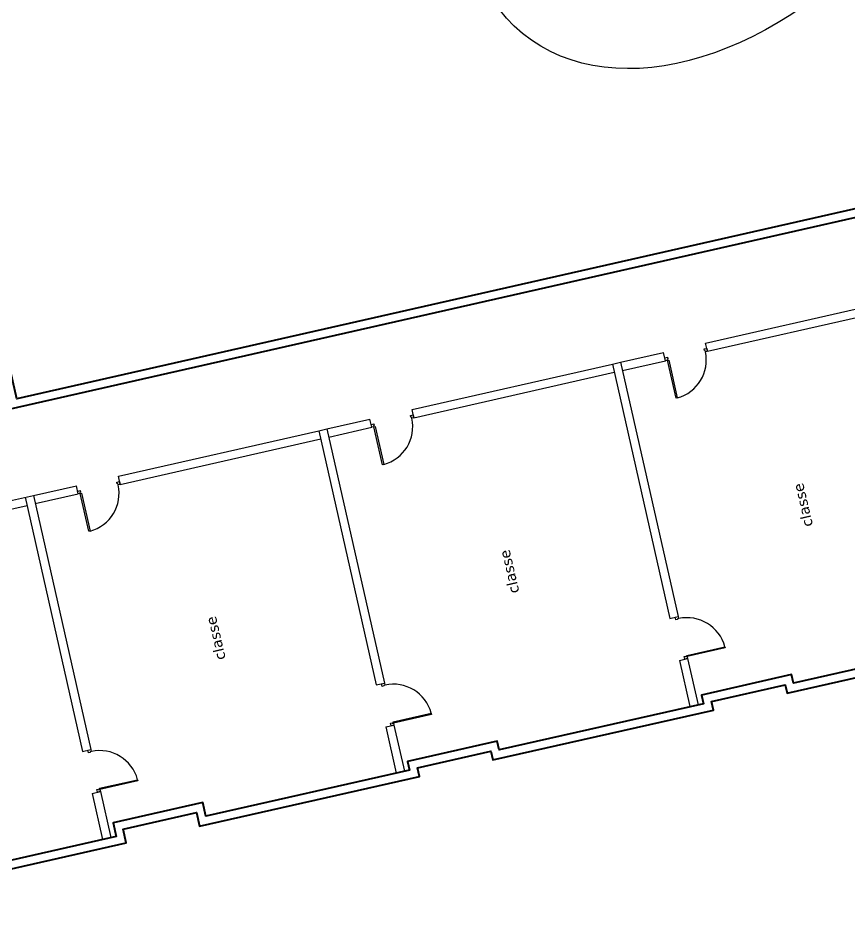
# Model space of a CAD drawing. Header units: metres. Extents: x 595957 to 596103, y 139647 to 139785.
# Drawn here: x 596034.54 to 596054.42, y 139654.96 to 139676.39 of the extents above; entities that cross this region are included whole.
import ezdxf
from ezdxf.enums import TextEntityAlignment as Align

# ---------------------------------------------------------------- set-up
doc = ezdxf.new("R2010")
doc.units = ezdxf.units.M
doc.header["$MEASUREMENT"] = 0
doc.layers.add('01-BETON-0.40', color=4, linetype='Continuous', lineweight=40)
doc.layers.add('06-TXT-DIVERS-0.20', color=70, linetype='Continuous')
doc.layers.add('08-VU-0.20', color=32, linetype='Continuous')
doc.styles.add('locaux 100', font='verdana.ttf', dxfattribs={"height": 0.22})
doc.styles.get("Standard").update_dxf_attribs({"font": 'arial.ttf'})

# ---------------------------------------------------------------- blocks, each defined once
blk = doc.blocks.new('P90')
at = {"linetype": 'Continuous'}
for points in [[(-0.05, 0.964), (-0.05, 0.035), (-0.08, 0.035), (-0.08, 0.964)], [(-0.965, 0.005), (-0.965, -0.035), (-1.03, -0.035), (-1.03, 0.035), (-0.98, 0.035), (-0.98, 0.005)], [(0, 0.035), (0, -0.035), (-0.065, -0.035), (-0.065, 0.005), (-0.05, 0.005), (-0.05, 0.035)]]:
    blk.add_lwpolyline(points, close=True, dxfattribs=at)
blk.add_arc((-0.043, 0.029), 0.937, 92.2388, 179.6062, dxfattribs=at)
at = {"linetype": 'Continuous', "text_generation_flag": 6}
blk.add_attdef('TEXTE', text='', height=0.08, rotation=90, dxfattribs=at).set_placement((-0.188, 0.504), align=Align.CENTER)

msp = doc.modelspace()

# ---------------------------------------------------------------- linework, layer by layer
at = {"layer": '01-BETON-0.40'}
for points in [[(596073.162, 139676.045), (596034.52, 139667.284), (596033.989, 139669.575), (596026.676, 139667.851), (596029.592, 139654.963), (596030.09, 139655.076), (596030.043, 139655.281), (596031.798, 139655.677), (596031.845, 139655.473), (596037.133, 139656.668), (596037.059, 139656.993), (596038.814, 139657.394), (596038.889, 139657.065), (596044.15, 139658.253), (596044.103, 139658.458), (596045.858, 139658.859), (596045.905, 139658.655), (596051.181, 139659.843), (596051.135, 139660.047), (596052.893, 139660.449), (596052.939, 139660.244), (596063.148, 139662.547)], [(596063.095, 139662.74), (596053.09, 139660.483), (596053.044, 139660.689), (596050.895, 139660.198), (596050.942, 139659.994), (596046.055, 139658.894), (596046.009, 139659.099), (596043.863, 139658.609), (596043.91, 139658.404), (596039.04, 139657.304), (596038.964, 139657.634), (596036.819, 139657.143), (596036.894, 139656.819), (596031.996, 139655.712), (596031.949, 139655.917), (596029.804, 139655.432), (596029.85, 139655.227), (596029.743, 139655.203), (596026.915, 139667.702), (596033.839, 139669.335), (596034.37, 139667.045), (596073.548, 139675.927)]]:
    msp.add_lwpolyline(points, dxfattribs=at)
at = {"layer": '08-VU-0.20', "color": 251, "true_color": 0x666666}
for p, q in [((596050.99, 139668.619), (596055.784, 139669.706)), ((596051.035, 139668.424), (596055.829, 139669.511)), ((596051.035, 139668.424), (596050.99, 139668.619)), ((596048.958, 139668.158), (596049.986, 139668.391)), ((596049.002, 139667.963), (596050.03, 139668.196)), ((596050.03, 139668.196), (596049.986, 139668.391)), ((596043.969, 139667.027), (596048.763, 139668.114)), ((596048.763, 139668.114), (596048.958, 139668.158)), ((596048.763, 139668.114), (596050.138, 139662.033)), ((596048.958, 139668.158), (596050.334, 139662.077)), ((596044.013, 139666.832), (596048.807, 139667.919)), ((596044.013, 139666.832), (596043.969, 139667.027)), ((596041.936, 139666.566), (596042.964, 139666.799)), ((596043.008, 139666.604), (596042.964, 139666.799)), ((596036.947, 139665.435), (596041.741, 139666.522)), ((596041.741, 139666.522), (596041.936, 139666.566)), ((596041.741, 139666.522), (596043.116, 139660.444)), ((596041.936, 139666.566), (596043.311, 139660.488)), ((596041.98, 139666.371), (596043.008, 139666.604)), ((596036.991, 139665.24), (596041.785, 139666.327)), ((596036.991, 139665.24), (596036.947, 139665.435)), ((596034.914, 139664.974), (596035.942, 139665.207)), ((596035.986, 139665.012), (596035.942, 139665.207)), ((596034.958, 139664.779), (596035.986, 139665.012)), ((596029.925, 139663.843), (596034.914, 139664.974)), ((596034.719, 139664.93), (596036.093, 139658.855)), ((596034.914, 139664.974), (596036.289, 139658.899)), ((596029.969, 139663.648), (596034.763, 139664.735)), ((596050.138, 139662.033), (596050.334, 139662.077)), ((596050.366, 139661.028), (596050.561, 139661.072)), ((596050.366, 139661.028), (596050.615, 139659.925)), ((596050.561, 139661.072), (596050.81, 139659.969)), ((596043.116, 139660.444), (596043.311, 139660.488)), ((596043.343, 139659.439), (596043.538, 139659.483)), ((596043.343, 139659.439), (596043.593, 139658.336)), ((596043.538, 139659.483), (596043.788, 139658.38)), ((596036.093, 139658.855), (596036.289, 139658.899)), ((596036.321, 139657.85), (596036.516, 139657.895)), ((596036.321, 139657.85), (596036.57, 139656.747)), ((596036.516, 139657.895), (596036.765, 139656.791))]:
    msp.add_line(p, q, dxfattribs=at)
at = {"layer": '08-VU-0.20'}
msp.add_ellipse((596051.557, 139682.051, 0), major_axis=(-4.944, -6.029), ratio=0.665702, start_param=-1.570796, end_param=4.712389, dxfattribs=at)

# ---------------------------------------------------------------- block references
at = {"layer": '08-VU-0.20', "color": 251, "true_color": 0x666666}
for p, rotation in [((596050.022, 139668.23), 192.7741129981075), ((596043.001, 139666.638), 192.7741129981075), ((596035.979, 139665.046), 192.7741129981075), ((596050.527, 139661.065), 282.7482358757327), ((596043.504, 139659.476), 282.7482358757327), ((596036.482, 139657.887), 282.7482358757327)]:
    msp.add_blockref('P90', p, dxfattribs=dict(at, rotation=rotation))

# ---------------------------------------------------------------- texts
at = {"layer": '06-TXT-DIVERS-0.20', "char_height": 0.25, "width": 2.37148, "attachment_point": 5, "rotation": 103.1213, "style": 'locaux 100'}
for insert in [(596053.321, 139664.743), (596046.299, 139663.151), (596039.277, 139661.559)]:
    msp.add_mtext('classe', dxfattribs=dict(at, insert=insert))

doc.saveas('drawing.dxf')
